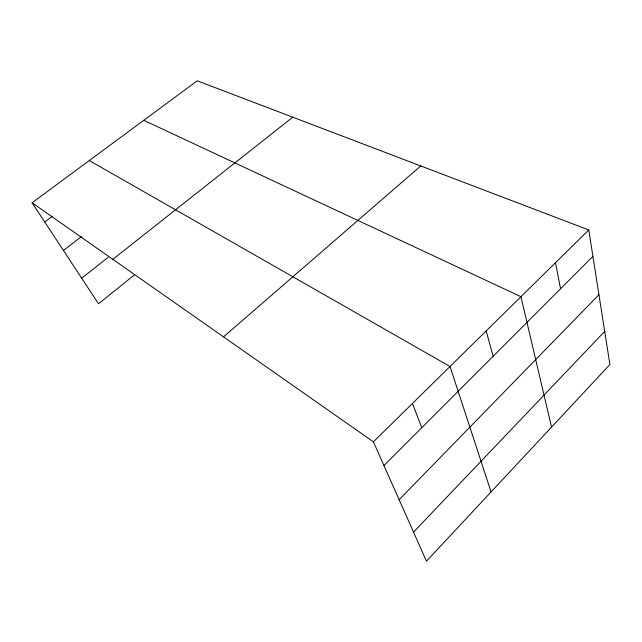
<?xml version="1.0" encoding="UTF-8"?>
<svg xmlns="http://www.w3.org/2000/svg" width="642" height="642" viewBox="0 0 642 642"><rect width="100%" height="100%" fill="white"/><g stroke="black" fill="none" stroke-linecap="round" stroke-linejoin="round"><path stroke-width="0.96" d="M413.552 532.13L604.7 331.408M399.147 499.717L598.946 294.718M383.956 465.554L592.927 256.367M588.778 229.956L609.9 364.552L426.473 561.188L373.419 441.857L588.778 229.956L197.246 80.812L32.1 202.792L98.515 303.786L134.716 274.664M223.528 336.873L420.751 165.949M112.831 259.344L292.768 117.197M81.686 278.203L108.113 257.394M63.43 250.436L81.406 236.617M44.739 222.02L52.604 216.113M143.776 120.311L520.959 296.692L551.534 427.123M89.302 160.548L450.01 366.502L491.074 491.933M32.1 202.792L373.419 441.857M412.461 403.449L421.746 427.724M486.146 330.943L493.184 356.214M555.499 262.698L560.554 288.772"/></g></svg>
